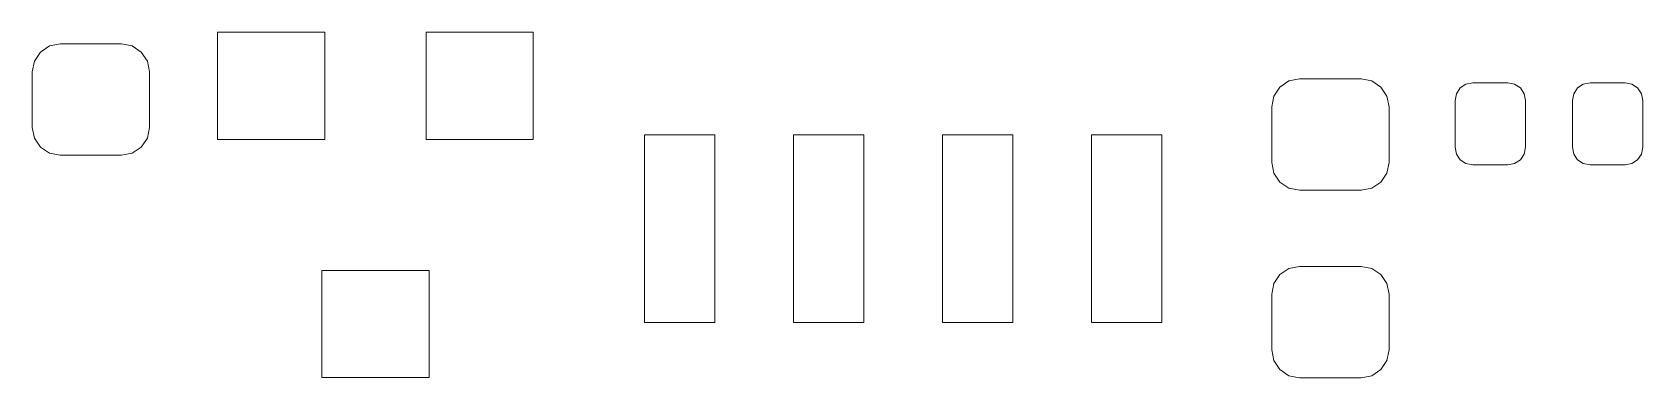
# Model space of a CAD drawing. Header units: millimetres. Extents: x -38 to 35, y -96 to 126.
# Drawn here: x 20.49 to 34.23, y -45.28 to -42.33 of the extents above; entities that cross this region are included whole.
import ezdxf

# ---------------------------------------------------------------- set-up
doc = ezdxf.new("R2010")
doc.units = ezdxf.units.MM
doc.header["$MEASUREMENT"] = 0
doc.layers.add('Layer 1', color=7, linetype='Continuous')

msp = doc.modelspace()

# ---------------------------------------------------------------- linework, layer by layer
at = {"layer": 'Layer 1', "lineweight": 9}
for points, knots in [([(20.7312, -42.4324), (20.7312, -42.4324), (20.6403, -42.4505), (20.6403, -42.4505), (20.6403, -42.4505), (20.6403, -42.4505), (20.5633, -42.502), (20.5633, -42.502), (20.5633, -42.502), (20.5633, -42.502), (20.5118, -42.579), (20.5118, -42.579), (20.5118, -42.579), (20.5118, -42.579), (20.4937, -42.6699), (20.4937, -42.6699), (20.4937, -42.6699), (20.4937, -42.6699), (20.4937, -43.1449), (20.4937, -43.1449), (20.4937, -43.1449), (20.4937, -43.1449), (20.5118, -43.2358), (20.5118, -43.2358), (20.5118, -43.2358), (20.5118, -43.2358), (20.5633, -43.3128), (20.5633, -43.3128), (20.5633, -43.3128), (20.5633, -43.3128), (20.6403, -43.3643), (20.6403, -43.3643), (20.6403, -43.3643), (20.6403, -43.3643), (20.7312, -43.3824), (20.7312, -43.3824), (20.7312, -43.3824), (20.7312, -43.3824), (21.2562, -43.3824), (21.2562, -43.3824), (21.2562, -43.3824), (21.2562, -43.3824), (21.3471, -43.3643), (21.3471, -43.3643), (21.3471, -43.3643), (21.3471, -43.3643), (21.4241, -43.3128), (21.4241, -43.3128), (21.4241, -43.3128), (21.4241, -43.3128), (21.4756, -43.2358), (21.4756, -43.2358), (21.4756, -43.2358), (21.4756, -43.2358), (21.4937, -43.1449), (21.4937, -43.1449), (21.4937, -43.1449), (21.4937, -43.1449), (21.4937, -42.6699), (21.4937, -42.6699), (21.4937, -42.6699), (21.4937, -42.6699), (21.4756, -42.579), (21.4756, -42.579), (21.4756, -42.579), (21.4756, -42.579), (21.4241, -42.502), (21.4241, -42.502), (21.4241, -42.502), (21.4241, -42.502), (21.3471, -42.4505), (21.3471, -42.4505), (21.3471, -42.4505), (21.3471, -42.4505), (21.2562, -42.4324), (21.2562, -42.4324), (21.2562, -42.4324), (21.2562, -42.4324), (20.7312, -42.4324), (20.7312, -42.4324)], [0, 0, 0, 0, 0.047619, 0.047619, 0.047619, 0.047619, 0.0952381, 0.0952381, 0.0952381, 0.0952381, 0.1428571, 0.1428571, 0.1428571, 0.1428571, 0.1904762, 0.1904762, 0.1904762, 0.1904762, 0.2380952, 0.2380952, 0.2380952, 0.2380952, 0.2857143, 0.2857143, 0.2857143, 0.2857143, 0.3333333, 0.3333333, 0.3333333, 0.3333333, 0.3809524, 0.3809524, 0.3809524, 0.3809524, 0.4285714, 0.4285714, 0.4285714, 0.4285714, 0.4761905, 0.4761905, 0.4761905, 0.4761905, 0.5238095, 0.5238095, 0.5238095, 0.5238095, 0.5714286, 0.5714286, 0.5714286, 0.5714286, 0.6190476, 0.6190476, 0.6190476, 0.6190476, 0.6666667, 0.6666667, 0.6666667, 0.6666667, 0.7142857, 0.7142857, 0.7142857, 0.7142857, 0.7619048, 0.7619048, 0.7619048, 0.7619048, 0.8095238, 0.8095238, 0.8095238, 0.8095238, 0.8571429, 0.8571429, 0.8571429, 0.8571429, 0.9047619, 0.9047619, 0.9047619, 0.9047619, 1, 1, 1, 1]), ([(22.0735, -42.3328), (22.0735, -42.3328), (22.0735, -43.2472), (22.0735, -43.2472), (22.0735, -43.2472), (22.0735, -43.2472), (22.9879, -43.2472), (22.9879, -43.2472), (22.9879, -43.2472), (22.9879, -43.2472), (22.9879, -42.3328), (22.9879, -42.3328), (22.9879, -42.3328), (22.9879, -42.3328), (22.0735, -42.3328), (22.0735, -42.3328)], [0, 0, 0, 0, 0.2, 0.2, 0.2, 0.2, 0.4, 0.4, 0.4, 0.4, 0.6, 0.6, 0.6, 0.6, 1, 1, 1, 1]), ([(23.8515, -42.3328), (23.8515, -42.3328), (23.8515, -43.2472), (23.8515, -43.2472), (23.8515, -43.2472), (23.8515, -43.2472), (24.7659, -43.2472), (24.7659, -43.2472), (24.7659, -43.2472), (24.7659, -43.2472), (24.7659, -42.3328), (24.7659, -42.3328), (24.7659, -42.3328), (24.7659, -42.3328), (23.8515, -42.3328), (23.8515, -42.3328)], [0, 0, 0, 0, 0.2, 0.2, 0.2, 0.2, 0.4, 0.4, 0.4, 0.4, 0.6, 0.6, 0.6, 0.6, 1, 1, 1, 1]), ([(31.3002, -42.731), (31.3002, -42.731), (31.2093, -42.7491), (31.2093, -42.7491), (31.2093, -42.7491), (31.2093, -42.7491), (31.1323, -42.8006), (31.1323, -42.8006), (31.1323, -42.8006), (31.1323, -42.8006), (31.0808, -42.8776), (31.0808, -42.8776), (31.0808, -42.8776), (31.0808, -42.8776), (31.0627, -42.9685), (31.0627, -42.9685), (31.0627, -42.9685), (31.0627, -42.9685), (31.0627, -43.4435), (31.0627, -43.4435), (31.0627, -43.4435), (31.0627, -43.4435), (31.0808, -43.5344), (31.0808, -43.5344), (31.0808, -43.5344), (31.0808, -43.5344), (31.1323, -43.6114), (31.1323, -43.6114), (31.1323, -43.6114), (31.1323, -43.6114), (31.2093, -43.6629), (31.2093, -43.6629), (31.2093, -43.6629), (31.2093, -43.6629), (31.3002, -43.681), (31.3002, -43.681), (31.3002, -43.681), (31.3002, -43.681), (31.8252, -43.681), (31.8252, -43.681), (31.8252, -43.681), (31.8252, -43.681), (31.9161, -43.6629), (31.9161, -43.6629), (31.9161, -43.6629), (31.9161, -43.6629), (31.9931, -43.6114), (31.9931, -43.6114), (31.9931, -43.6114), (31.9931, -43.6114), (32.0446, -43.5344), (32.0446, -43.5344), (32.0446, -43.5344), (32.0446, -43.5344), (32.0627, -43.4435), (32.0627, -43.4435), (32.0627, -43.4435), (32.0627, -43.4435), (32.0627, -42.9685), (32.0627, -42.9685), (32.0627, -42.9685), (32.0627, -42.9685), (32.0446, -42.8776), (32.0446, -42.8776), (32.0446, -42.8776), (32.0446, -42.8776), (31.9931, -42.8006), (31.9931, -42.8006), (31.9931, -42.8006), (31.9931, -42.8006), (31.9161, -42.7491), (31.9161, -42.7491), (31.9161, -42.7491), (31.9161, -42.7491), (31.8252, -42.731), (31.8252, -42.731), (31.8252, -42.731), (31.8252, -42.731), (31.3002, -42.731), (31.3002, -42.731)], [0, 0, 0, 0, 0.047619, 0.047619, 0.047619, 0.047619, 0.0952381, 0.0952381, 0.0952381, 0.0952381, 0.1428571, 0.1428571, 0.1428571, 0.1428571, 0.1904762, 0.1904762, 0.1904762, 0.1904762, 0.2380952, 0.2380952, 0.2380952, 0.2380952, 0.2857143, 0.2857143, 0.2857143, 0.2857143, 0.3333333, 0.3333333, 0.3333333, 0.3333333, 0.3809524, 0.3809524, 0.3809524, 0.3809524, 0.4285714, 0.4285714, 0.4285714, 0.4285714, 0.4761905, 0.4761905, 0.4761905, 0.4761905, 0.5238095, 0.5238095, 0.5238095, 0.5238095, 0.5714286, 0.5714286, 0.5714286, 0.5714286, 0.6190476, 0.6190476, 0.6190476, 0.6190476, 0.6666667, 0.6666667, 0.6666667, 0.6666667, 0.7142857, 0.7142857, 0.7142857, 0.7142857, 0.7619048, 0.7619048, 0.7619048, 0.7619048, 0.8095238, 0.8095238, 0.8095238, 0.8095238, 0.8571429, 0.8571429, 0.8571429, 0.8571429, 0.9047619, 0.9047619, 0.9047619, 0.9047619, 1, 1, 1, 1]), ([(32.6262, -43.3146), (32.6262, -43.3146), (32.6376, -43.372), (32.6376, -43.372), (32.6376, -43.372), (32.6376, -43.372), (32.6701, -43.4207), (32.6701, -43.4207), (32.6701, -43.4207), (32.6701, -43.4207), (32.7188, -43.4532), (32.7188, -43.4532), (32.7188, -43.4532), (32.7188, -43.4532), (32.7762, -43.4646), (32.7762, -43.4646), (32.7762, -43.4646), (32.7762, -43.4646), (33.0762, -43.4646), (33.0762, -43.4646), (33.0762, -43.4646), (33.0762, -43.4646), (33.1336, -43.4532), (33.1336, -43.4532), (33.1336, -43.4532), (33.1336, -43.4532), (33.1823, -43.4207), (33.1823, -43.4207), (33.1823, -43.4207), (33.1823, -43.4207), (33.2148, -43.372), (33.2148, -43.372), (33.2148, -43.372), (33.2148, -43.372), (33.2262, -43.3146), (33.2262, -43.3146), (33.2262, -43.3146), (33.2262, -43.3146), (33.2262, -42.9146), (33.2262, -42.9146), (33.2262, -42.9146), (33.2262, -42.9146), (33.2148, -42.8572), (33.2148, -42.8572), (33.2148, -42.8572), (33.2148, -42.8572), (33.1823, -42.8085), (33.1823, -42.8085), (33.1823, -42.8085), (33.1823, -42.8085), (33.1336, -42.776), (33.1336, -42.776), (33.1336, -42.776), (33.1336, -42.776), (33.0762, -42.7646), (33.0762, -42.7646), (33.0762, -42.7646), (33.0762, -42.7646), (32.7762, -42.7646), (32.7762, -42.7646), (32.7762, -42.7646), (32.7762, -42.7646), (32.7188, -42.776), (32.7188, -42.776), (32.7188, -42.776), (32.7188, -42.776), (32.6701, -42.8085), (32.6701, -42.8085), (32.6701, -42.8085), (32.6701, -42.8085), (32.6376, -42.8572), (32.6376, -42.8572), (32.6376, -42.8572), (32.6376, -42.8572), (32.6262, -42.9146), (32.6262, -42.9146), (32.6262, -42.9146), (32.6262, -42.9146), (32.6262, -43.3146), (32.6262, -43.3146)], [0, 0, 0, 0, 0.047619, 0.047619, 0.047619, 0.047619, 0.0952381, 0.0952381, 0.0952381, 0.0952381, 0.1428571, 0.1428571, 0.1428571, 0.1428571, 0.1904762, 0.1904762, 0.1904762, 0.1904762, 0.2380952, 0.2380952, 0.2380952, 0.2380952, 0.2857143, 0.2857143, 0.2857143, 0.2857143, 0.3333333, 0.3333333, 0.3333333, 0.3333333, 0.3809524, 0.3809524, 0.3809524, 0.3809524, 0.4285714, 0.4285714, 0.4285714, 0.4285714, 0.4761905, 0.4761905, 0.4761905, 0.4761905, 0.5238095, 0.5238095, 0.5238095, 0.5238095, 0.5714286, 0.5714286, 0.5714286, 0.5714286, 0.6190476, 0.6190476, 0.6190476, 0.6190476, 0.6666667, 0.6666667, 0.6666667, 0.6666667, 0.7142857, 0.7142857, 0.7142857, 0.7142857, 0.7619048, 0.7619048, 0.7619048, 0.7619048, 0.8095238, 0.8095238, 0.8095238, 0.8095238, 0.8571429, 0.8571429, 0.8571429, 0.8571429, 0.9047619, 0.9047619, 0.9047619, 0.9047619, 1, 1, 1, 1]), ([(33.6262, -43.3146), (33.6262, -43.3146), (33.6376, -43.372), (33.6376, -43.372), (33.6376, -43.372), (33.6376, -43.372), (33.6701, -43.4207), (33.6701, -43.4207), (33.6701, -43.4207), (33.6701, -43.4207), (33.7188, -43.4532), (33.7188, -43.4532), (33.7188, -43.4532), (33.7188, -43.4532), (33.7762, -43.4646), (33.7762, -43.4646), (33.7762, -43.4646), (33.7762, -43.4646), (34.0762, -43.4646), (34.0762, -43.4646), (34.0762, -43.4646), (34.0762, -43.4646), (34.1336, -43.4532), (34.1336, -43.4532), (34.1336, -43.4532), (34.1336, -43.4532), (34.1823, -43.4207), (34.1823, -43.4207), (34.1823, -43.4207), (34.1823, -43.4207), (34.2148, -43.372), (34.2148, -43.372), (34.2148, -43.372), (34.2148, -43.372), (34.2262, -43.3146), (34.2262, -43.3146), (34.2262, -43.3146), (34.2262, -43.3146), (34.2262, -42.9146), (34.2262, -42.9146), (34.2262, -42.9146), (34.2262, -42.9146), (34.2148, -42.8572), (34.2148, -42.8572), (34.2148, -42.8572), (34.2148, -42.8572), (34.1823, -42.8085), (34.1823, -42.8085), (34.1823, -42.8085), (34.1823, -42.8085), (34.1336, -42.776), (34.1336, -42.776), (34.1336, -42.776), (34.1336, -42.776), (34.0762, -42.7646), (34.0762, -42.7646), (34.0762, -42.7646), (34.0762, -42.7646), (33.7762, -42.7646), (33.7762, -42.7646), (33.7762, -42.7646), (33.7762, -42.7646), (33.7188, -42.776), (33.7188, -42.776), (33.7188, -42.776), (33.7188, -42.776), (33.6701, -42.8085), (33.6701, -42.8085), (33.6701, -42.8085), (33.6701, -42.8085), (33.6376, -42.8572), (33.6376, -42.8572), (33.6376, -42.8572), (33.6376, -42.8572), (33.6262, -42.9146), (33.6262, -42.9146), (33.6262, -42.9146), (33.6262, -42.9146), (33.6262, -43.3146), (33.6262, -43.3146)], [0, 0, 0, 0, 0.047619, 0.047619, 0.047619, 0.047619, 0.0952381, 0.0952381, 0.0952381, 0.0952381, 0.1428571, 0.1428571, 0.1428571, 0.1428571, 0.1904762, 0.1904762, 0.1904762, 0.1904762, 0.2380952, 0.2380952, 0.2380952, 0.2380952, 0.2857143, 0.2857143, 0.2857143, 0.2857143, 0.3333333, 0.3333333, 0.3333333, 0.3333333, 0.3809524, 0.3809524, 0.3809524, 0.3809524, 0.4285714, 0.4285714, 0.4285714, 0.4285714, 0.4761905, 0.4761905, 0.4761905, 0.4761905, 0.5238095, 0.5238095, 0.5238095, 0.5238095, 0.5714286, 0.5714286, 0.5714286, 0.5714286, 0.6190476, 0.6190476, 0.6190476, 0.6190476, 0.6666667, 0.6666667, 0.6666667, 0.6666667, 0.7142857, 0.7142857, 0.7142857, 0.7142857, 0.7619048, 0.7619048, 0.7619048, 0.7619048, 0.8095238, 0.8095238, 0.8095238, 0.8095238, 0.8571429, 0.8571429, 0.8571429, 0.8571429, 0.9047619, 0.9047619, 0.9047619, 0.9047619, 1, 1, 1, 1]), ([(31.3002, -44.331), (31.3002, -44.331), (31.2093, -44.3491), (31.2093, -44.3491), (31.2093, -44.3491), (31.2093, -44.3491), (31.1323, -44.4006), (31.1323, -44.4006), (31.1323, -44.4006), (31.1323, -44.4006), (31.0808, -44.4776), (31.0808, -44.4776), (31.0808, -44.4776), (31.0808, -44.4776), (31.0627, -44.5685), (31.0627, -44.5685), (31.0627, -44.5685), (31.0627, -44.5685), (31.0627, -45.0435), (31.0627, -45.0435), (31.0627, -45.0435), (31.0627, -45.0435), (31.0808, -45.1344), (31.0808, -45.1344), (31.0808, -45.1344), (31.0808, -45.1344), (31.1323, -45.2114), (31.1323, -45.2114), (31.1323, -45.2114), (31.1323, -45.2114), (31.2093, -45.2629), (31.2093, -45.2629), (31.2093, -45.2629), (31.2093, -45.2629), (31.3002, -45.281), (31.3002, -45.281), (31.3002, -45.281), (31.3002, -45.281), (31.8252, -45.281), (31.8252, -45.281), (31.8252, -45.281), (31.8252, -45.281), (31.9161, -45.2629), (31.9161, -45.2629), (31.9161, -45.2629), (31.9161, -45.2629), (31.9931, -45.2114), (31.9931, -45.2114), (31.9931, -45.2114), (31.9931, -45.2114), (32.0446, -45.1344), (32.0446, -45.1344), (32.0446, -45.1344), (32.0446, -45.1344), (32.0627, -45.0435), (32.0627, -45.0435), (32.0627, -45.0435), (32.0627, -45.0435), (32.0627, -44.5685), (32.0627, -44.5685), (32.0627, -44.5685), (32.0627, -44.5685), (32.0446, -44.4776), (32.0446, -44.4776), (32.0446, -44.4776), (32.0446, -44.4776), (31.9931, -44.4006), (31.9931, -44.4006), (31.9931, -44.4006), (31.9931, -44.4006), (31.9161, -44.3491), (31.9161, -44.3491), (31.9161, -44.3491), (31.9161, -44.3491), (31.8252, -44.331), (31.8252, -44.331), (31.8252, -44.331), (31.8252, -44.331), (31.3002, -44.331), (31.3002, -44.331)], [0, 0, 0, 0, 0.047619, 0.047619, 0.047619, 0.047619, 0.0952381, 0.0952381, 0.0952381, 0.0952381, 0.1428571, 0.1428571, 0.1428571, 0.1428571, 0.1904762, 0.1904762, 0.1904762, 0.1904762, 0.2380952, 0.2380952, 0.2380952, 0.2380952, 0.2857143, 0.2857143, 0.2857143, 0.2857143, 0.3333333, 0.3333333, 0.3333333, 0.3333333, 0.3809524, 0.3809524, 0.3809524, 0.3809524, 0.4285714, 0.4285714, 0.4285714, 0.4285714, 0.4761905, 0.4761905, 0.4761905, 0.4761905, 0.5238095, 0.5238095, 0.5238095, 0.5238095, 0.5714286, 0.5714286, 0.5714286, 0.5714286, 0.6190476, 0.6190476, 0.6190476, 0.6190476, 0.6666667, 0.6666667, 0.6666667, 0.6666667, 0.7142857, 0.7142857, 0.7142857, 0.7142857, 0.7619048, 0.7619048, 0.7619048, 0.7619048, 0.8095238, 0.8095238, 0.8095238, 0.8095238, 0.8571429, 0.8571429, 0.8571429, 0.8571429, 0.9047619, 0.9047619, 0.9047619, 0.9047619, 1, 1, 1, 1]), ([(22.9625, -44.3648), (22.9625, -44.3648), (22.9625, -45.2792), (22.9625, -45.2792), (22.9625, -45.2792), (22.9625, -45.2792), (23.8769, -45.2792), (23.8769, -45.2792), (23.8769, -45.2792), (23.8769, -45.2792), (23.8769, -44.3648), (23.8769, -44.3648), (23.8769, -44.3648), (23.8769, -44.3648), (22.9625, -44.3648), (22.9625, -44.3648)], [0, 0, 0, 0, 0.2, 0.2, 0.2, 0.2, 0.4, 0.4, 0.4, 0.4, 0.6, 0.6, 0.6, 0.6, 1, 1, 1, 1])]:
    msp.add_open_spline(points, degree=3, knots=knots, dxfattribs=at)
at = {"layer": 'Layer 1', "color": 250, "lineweight": 9}
for points in [[(26.3147, -44.8095), (26.3147, -44.8095), (26.3147, -43.2095), (26.3147, -43.2095), (26.3147, -43.2095), (26.3147, -43.2095), (25.7147, -43.2095), (25.7147, -43.2095), (25.7147, -43.2095), (25.7147, -43.2095), (25.7147, -44.8095), (25.7147, -44.8095), (25.7147, -44.8095), (25.7147, -44.8095), (26.3147, -44.8095), (26.3147, -44.8095)], [(27.5847, -44.8095), (27.5847, -44.8095), (27.5847, -43.2095), (27.5847, -43.2095), (27.5847, -43.2095), (27.5847, -43.2095), (26.9847, -43.2095), (26.9847, -43.2095), (26.9847, -43.2095), (26.9847, -43.2095), (26.9847, -44.8095), (26.9847, -44.8095), (26.9847, -44.8095), (26.9847, -44.8095), (27.5847, -44.8095), (27.5847, -44.8095)], [(28.8547, -44.8095), (28.8547, -44.8095), (28.8547, -43.2095), (28.8547, -43.2095), (28.8547, -43.2095), (28.8547, -43.2095), (28.2547, -43.2095), (28.2547, -43.2095), (28.2547, -43.2095), (28.2547, -43.2095), (28.2547, -44.8095), (28.2547, -44.8095), (28.2547, -44.8095), (28.2547, -44.8095), (28.8547, -44.8095), (28.8547, -44.8095)], [(30.1247, -44.8095), (30.1247, -44.8095), (30.1247, -43.2095), (30.1247, -43.2095), (30.1247, -43.2095), (30.1247, -43.2095), (29.5247, -43.2095), (29.5247, -43.2095), (29.5247, -43.2095), (29.5247, -43.2095), (29.5247, -44.8095), (29.5247, -44.8095), (29.5247, -44.8095), (29.5247, -44.8095), (30.1247, -44.8095), (30.1247, -44.8095)]]:
    msp.add_open_spline(points, degree=3, knots=[0, 0, 0, 0, 0.2, 0.2, 0.2, 0.2, 0.4, 0.4, 0.4, 0.4, 0.6, 0.6, 0.6, 0.6, 1, 1, 1, 1], dxfattribs=at)

doc.saveas('drawing.dxf')
